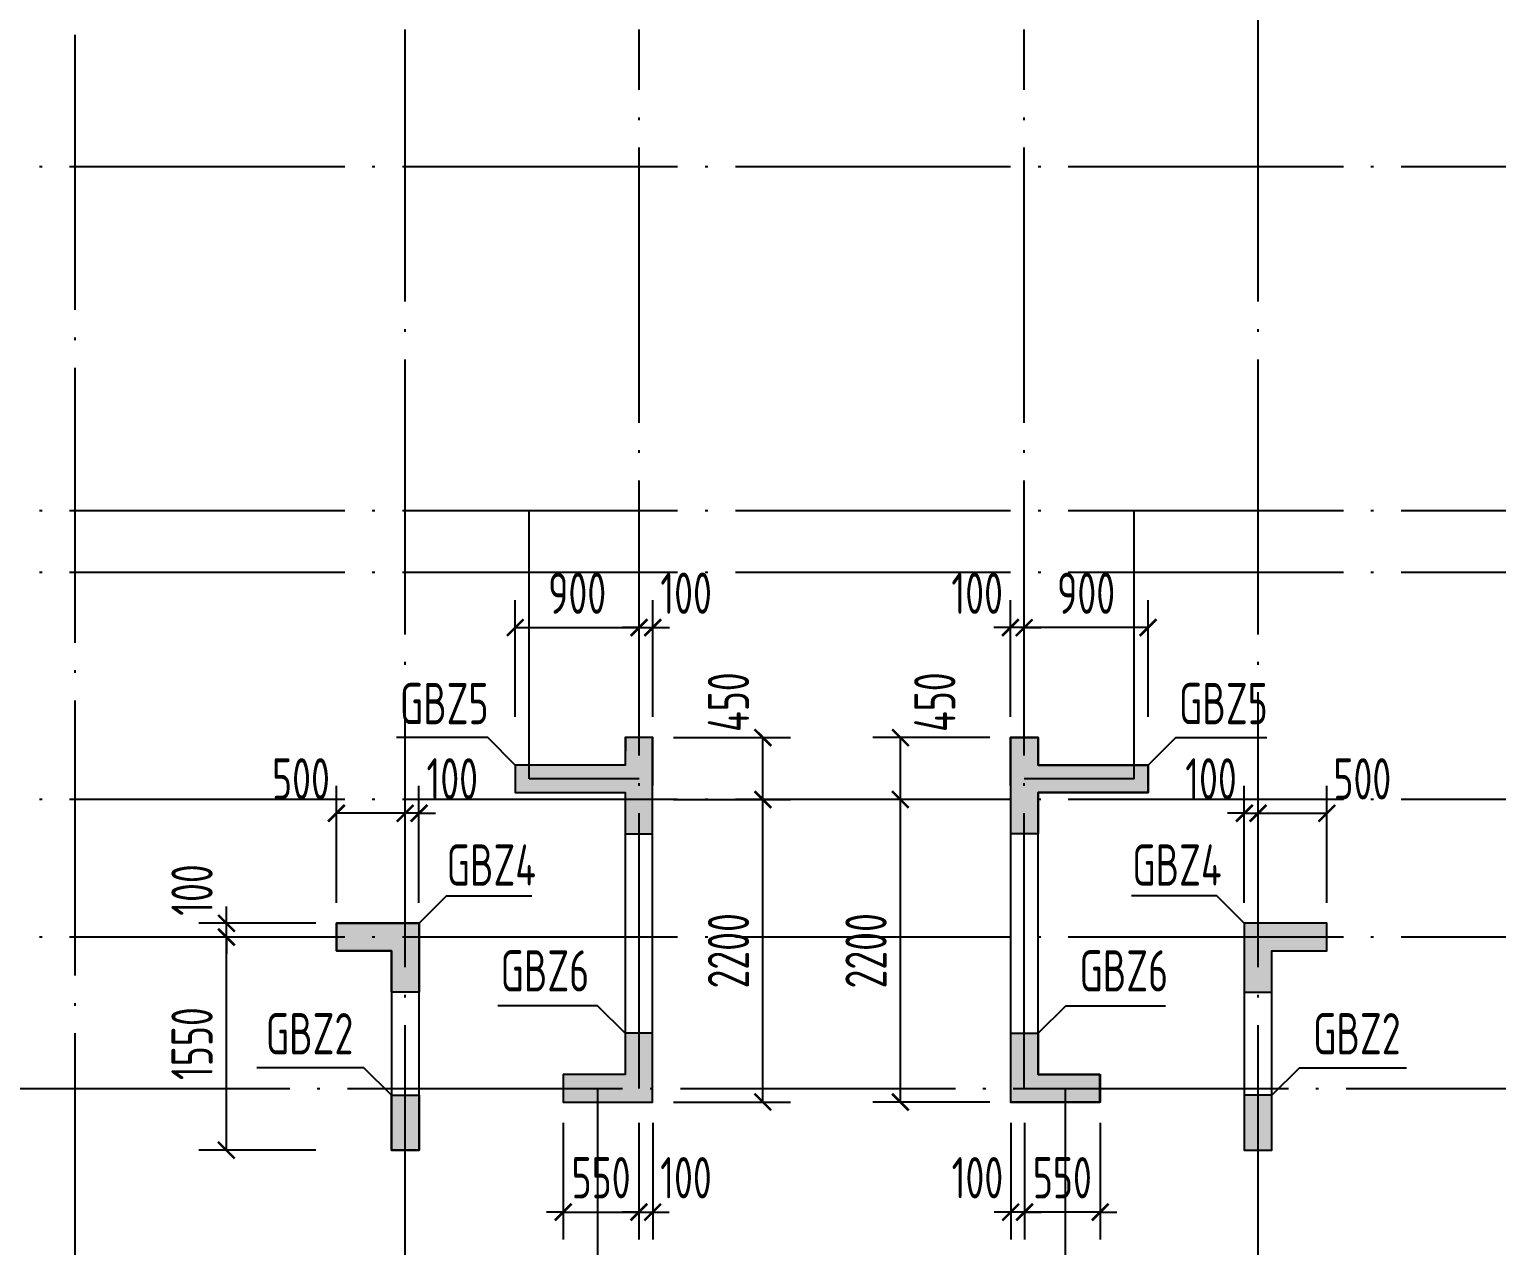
# Model space of a CAD drawing. Extents: x 826826 to 1642106, y -156213 to 399140.
# Drawn here: x 1178363 to 1189031, y 197010 to 205854 of the extents above; entities that cross this region are included whole.
import ezdxf
from ezdxf.enums import TextEntityAlignment as Align

# ---------------------------------------------------------------- set-up
doc = ezdxf.new("R2010")
doc.units = 0
doc.header["$LTSCALE"] = 1000
doc.linetypes.add('DOTE', pattern=[2.42, 2, -0.2, 0.02, -0.2])
doc.layers.get('0').update_dxf_attribs({"linetype": 'CONTINUOUS'})
doc.layers.get('DEFPOINTS').update_dxf_attribs({"linetype": 'CONTINUOUS'})
for name, color, linetype in [('A-AXIS', 1, 'CONTINUOUS'), ('A-DOTE', 10, 'DOTE'), ('S-Q墙实线', 6, 'CONTINUOUS'), ('S-Q墙标注', 3, 'CONTINUOUS'), ('S-X详图填充', 252, 'CONTINUOUS'), ('S-X详图实线', 4, 'CONTINUOUS'), ('S-Y一般标注', 3, 'CONTINUOUS'), ('S-Z柱编号', 6, 'CONTINUOUS')]:
    doc.layers.add(name, color=color, linetype=linetype)
doc.styles.add('TSSD_REIN', font='tssdeng.shx', dxfattribs={"width": 0.7, "height": 300, "bigfont": 'tssdchn.shx'})
doc.styles.add('结构文字', font='zstxt.shx', dxfattribs={"width": 0.7, "bigfont": 'zshz.shx'})
doc.dimstyles.new('STRUCK', dxfattribs={"dimtxt": 400, "dimasz": 121, "dimexe": 200, "dimexo": 150, "dimgap": 115, "dimtad": 1, "dimdec": 0, "dimdsep": 46, "dimtxsty": '结构文字', "dimblk": 'ARCHTICK', "dimcen": 400, "dimclrd": 3, "dimclre": 3, "dimclrt": 7, "dimadec": 0, "dimazin": 0, "dimtfac": 1, "dimtdec": 0, "dimtix": 1, "dimtmove": 2, "dimatfit": 3, "dimldrblk": '_DIMX', "dimfxl": 0, "dimtolj": 1, "dimtzin": 0, "dimarcsym": 0})

# ---------------------------------------------------------------- blocks, each defined once
blk = doc.blocks.new('20210801.08533475')
at = {"layer": 'A-AXIS'}
blk.add_line((19600, 19800), (19600, 22300), dxfattribs=at)
at = {"layer": 'A-DOTE'}
for p, q in [((11000, 10500), (11000, 19800)), ((13400, 3300), (13400, 19800)), ((15100, 12100), (15100, 19800)), ((17900, 12100), (17900, 19800)), ((19600, 3300), (19600, 19800)), ((54100, 18800), (3300, 18800)), ((54100, 16300), (3300, 16300)), ((14300, 14350), (14300, 16300)), ((18700, 14350), (18700, 16300)), ((54100, 15850), (3300, 15850)), ((15100, 14350), (14300, 14350)), ((18700, 14350), (17900, 14350)), ((54100, 14200), (3300, 14200)), ((54100, 13200), (3300, 13200)), ((3300, 12100), (54100, 12100)), ((14800, 10200), (14800, 12100)), ((18200, 10200), (18200, 12100))]:
    blk.add_line(p, q, dxfattribs=at)
blk = doc.blocks.new('_ArchTick')
at = {"color": 0, "linetype": 'ByBlock', "const_width": 0.15}
blk.add_lwpolyline([(-0.5, -0.5), (0.5, 0.5)], dxfattribs=at)
blk = doc.blocks.new('*D2498')
at = {"layer": 'DEFPOINTS', "color": 0}
for p in [(1179796, 199254), (1180596, 199254), (1180596, 197704)]:
    blk.add_point(p, dxfattribs=at)
at = {"layer": 'S-Q墙标注', "color": 3, "lineweight": -2}
for p, q in [((1180446, 199254), (1179596, 199254)), ((1179796, 197704), (1179796, 199254)), ((1180446, 197704), (1179596, 197704))]:
    blk.add_line(p, q, dxfattribs=at)
at = {"layer": 'S-Q墙标注', "color": 3, "lineweight": -2, "xscale": 121, "yscale": 121, "zscale": 121}
for p, rotation in [((1179796, 199254), 90), ((1179796, 197704), 270)]:
    blk.add_blockref('_ArchTick', p, dxfattribs=dict(at, rotation=rotation))
at = {"layer": 'S-Q墙标注', "color": 7, "insert": (1179546, 198479), "char_height": 300, "attachment_point": 5, "rotation": 90, "style": 'TSSD_REIN'}
blk.add_mtext('\\A1;1550', dxfattribs=at)
blk = doc.blocks.new('_DIMX')
blk.add_line((-150, 0), (150, 0))
at = {"const_width": 50}
blk.add_lwpolyline([(-70, -70), (70, 70)], dxfattribs=at)
blk = doc.blocks.new('*D2499')
at = {"layer": 'DEFPOINTS', "color": 0}
for p in [(1179796, 199354), (1180596, 199354), (1180596, 199254)]:
    blk.add_point(p, dxfattribs=at)
at = {"layer": 'S-Q墙标注', "color": 3, "lineweight": -2}
for p, q in [((1179796, 199354), (1179796, 199475)), ((1180446, 199354), (1179596, 199354)), ((1179796, 199254), (1179796, 199354)), ((1180446, 199254), (1179596, 199254)), ((1179796, 199254), (1179796, 199133))]:
    blk.add_line(p, q, dxfattribs=at)
at = {"layer": 'S-Q墙标注', "color": 3, "lineweight": -2, "xscale": 121, "yscale": 121, "zscale": 121}
for p, rotation in [((1179796, 199354), 270), ((1179796, 199254), 90)]:
    blk.add_blockref('_ArchTick', p, dxfattribs=dict(at, rotation=rotation))
at = {"layer": 'S-Q墙标注', "color": 7, "insert": (1179546, 199596), "char_height": 300, "attachment_point": 5, "rotation": 90, "style": 'TSSD_REIN'}
blk.add_mtext('\\A1;100', dxfattribs=at)
blk = doc.blocks.new('*D2500')
at = {"layer": 'DEFPOINTS', "color": 0}
for p in [(1181096, 200154), (1181096, 199354), (1181196, 199354)]:
    blk.add_point(p, dxfattribs=at)
at = {"layer": 'S-Q墙标注', "color": 3, "lineweight": -2}
for p, q in [((1181096, 199504), (1181096, 200354)), ((1181196, 199504), (1181196, 200354)), ((1181096, 200154), (1180975, 200154)), ((1181196, 200154), (1181096, 200154)), ((1181196, 200154), (1181317, 200154))]:
    blk.add_line(p, q, dxfattribs=at)
at = {"layer": 'S-Q墙标注', "color": 3, "lineweight": -2, "xscale": 121, "yscale": 121, "zscale": 121}
blk.add_blockref('_ArchTick', (1181096, 200154), dxfattribs=at)
at = {"layer": 'S-Q墙标注', "color": 3, "lineweight": -2, "xscale": 121, "yscale": 121, "zscale": 121, "rotation": 180}
blk.add_blockref('_ArchTick', (1181196, 200154), dxfattribs=at)
at = {"layer": 'S-Q墙标注', "color": 7, "insert": (1181438, 200404), "char_height": 300, "attachment_point": 5, "style": 'TSSD_REIN'}
blk.add_mtext('\\A1;100', dxfattribs=at)
blk = doc.blocks.new('*D2501')
at = {"layer": 'DEFPOINTS', "color": 0}
for p in [(1180596, 200154), (1180596, 199354), (1181096, 199354)]:
    blk.add_point(p, dxfattribs=at)
at = {"layer": 'S-Q墙标注', "color": 3, "lineweight": -2}
for p, q in [((1180596, 199504), (1180596, 200354)), ((1181096, 199504), (1181096, 200354)), ((1181096, 200154), (1180596, 200154))]:
    blk.add_line(p, q, dxfattribs=at)
at = {"layer": 'S-Q墙标注', "color": 3, "lineweight": -2, "xscale": 121, "yscale": 121, "zscale": 121, "rotation": 180}
blk.add_blockref('_ArchTick', (1180596, 200154), dxfattribs=at)
at = {"layer": 'S-Q墙标注', "color": 3, "lineweight": -2, "xscale": 121, "yscale": 121, "zscale": 121}
blk.add_blockref('_ArchTick', (1181096, 200154), dxfattribs=at)
at = {"layer": 'S-Q墙标注', "color": 7, "insert": (1180338, 200404), "char_height": 300, "attachment_point": 5, "style": 'TSSD_REIN'}
blk.add_mtext('\\A1;500', dxfattribs=at)
blk = doc.blocks.new('*D2502')
at = {"layer": 'DEFPOINTS', "color": 0}
for p in [(1182896, 200704), (1183696, 200704), (1182896, 200254)]:
    blk.add_point(p, dxfattribs=at)
at = {"layer": 'S-Q墙标注', "color": 3, "lineweight": -2}
for p, q in [((1183046, 200704), (1183896, 200704)), ((1183696, 200254), (1183696, 200704)), ((1183046, 200254), (1183896, 200254))]:
    blk.add_line(p, q, dxfattribs=at)
at = {"layer": 'S-Q墙标注', "color": 3, "lineweight": -2, "xscale": 121, "yscale": 121, "zscale": 121}
for p, rotation in [((1183696, 200704), 90), ((1183696, 200254), 270)]:
    blk.add_blockref('_ArchTick', p, dxfattribs=dict(at, rotation=rotation))
at = {"layer": 'S-Q墙标注', "color": 7, "insert": (1183446, 200962), "char_height": 300, "attachment_point": 5, "rotation": 90, "style": 'TSSD_REIN'}
blk.add_mtext('\\A1;450', dxfattribs=at)
blk = doc.blocks.new('*D2503')
at = {"layer": 'DEFPOINTS', "color": 0}
for p in [(1182796, 201504), (1181896, 200704), (1182796, 200704)]:
    blk.add_point(p, dxfattribs=at)
at = {"layer": 'S-Q墙标注', "color": 3, "lineweight": -2}
for p, q in [((1181896, 200854), (1181896, 201704)), ((1182796, 200854), (1182796, 201704)), ((1181896, 201504), (1182796, 201504))]:
    blk.add_line(p, q, dxfattribs=at)
at = {"layer": 'S-Q墙标注', "color": 3, "lineweight": -2, "xscale": 121, "yscale": 121, "zscale": 121, "rotation": 180}
blk.add_blockref('_ArchTick', (1181896, 201504), dxfattribs=at)
at = {"layer": 'S-Q墙标注', "color": 3, "lineweight": -2, "xscale": 121, "yscale": 121, "zscale": 121}
blk.add_blockref('_ArchTick', (1182796, 201504), dxfattribs=at)
at = {"layer": 'S-Q墙标注', "color": 7, "insert": (1182346, 201754), "char_height": 300, "attachment_point": 5, "style": 'TSSD_REIN'}
blk.add_mtext('\\A1;900', dxfattribs=at)
blk = doc.blocks.new('*D2504')
at = {"layer": 'DEFPOINTS', "color": 0}
for p in [(1182896, 201504), (1182796, 200704), (1182896, 200704)]:
    blk.add_point(p, dxfattribs=at)
at = {"layer": 'S-Q墙标注', "color": 3, "lineweight": -2}
for p, q in [((1182796, 200854), (1182796, 201704)), ((1182896, 200854), (1182896, 201704)), ((1182796, 201504), (1182675, 201504)), ((1182796, 201504), (1182896, 201504)), ((1182896, 201504), (1183017, 201504))]:
    blk.add_line(p, q, dxfattribs=at)
at = {"layer": 'S-Q墙标注', "color": 3, "lineweight": -2, "xscale": 121, "yscale": 121, "zscale": 121}
blk.add_blockref('_ArchTick', (1182796, 201504), dxfattribs=at)
at = {"layer": 'S-Q墙标注', "color": 3, "lineweight": -2, "xscale": 121, "yscale": 121, "zscale": 121, "rotation": 180}
blk.add_blockref('_ArchTick', (1182896, 201504), dxfattribs=at)
at = {"layer": 'S-Q墙标注', "color": 7, "insert": (1183138, 201754), "char_height": 300, "attachment_point": 5, "style": 'TSSD_REIN'}
blk.add_mtext('\\A1;100', dxfattribs=at)
blk = doc.blocks.new('*D2505')
at = {"layer": 'DEFPOINTS', "color": 0}
for p in [(1182795, 198054), (1182895, 198054), (1182895, 197254)]:
    blk.add_point(p, dxfattribs=at)
at = {"layer": 'S-Q墙标注', "color": 3, "lineweight": -2}
for p, q in [((1182795, 197904), (1182795, 197054)), ((1182895, 197904), (1182895, 197054)), ((1182795, 197254), (1182674, 197254)), ((1182795, 197254), (1182895, 197254)), ((1182895, 197254), (1183016, 197254))]:
    blk.add_line(p, q, dxfattribs=at)
at = {"layer": 'S-Q墙标注', "color": 3, "lineweight": -2, "xscale": 121, "yscale": 121, "zscale": 121}
blk.add_blockref('_ArchTick', (1182795, 197254), dxfattribs=at)
at = {"layer": 'S-Q墙标注', "color": 3, "lineweight": -2, "xscale": 121, "yscale": 121, "zscale": 121, "rotation": 180}
blk.add_blockref('_ArchTick', (1182895, 197254), dxfattribs=at)
at = {"layer": 'S-Q墙标注', "color": 7, "insert": (1183137, 197504), "char_height": 300, "attachment_point": 5, "style": 'TSSD_REIN'}
blk.add_mtext('\\A1;100', dxfattribs=at)
blk = doc.blocks.new('*D2506')
at = {"layer": 'DEFPOINTS', "color": 0}
for p in [(1182245, 198054), (1182795, 198054), (1182795, 197254)]:
    blk.add_point(p, dxfattribs=at)
at = {"layer": 'S-Q墙标注', "color": 3, "lineweight": -2}
for p, q in [((1182245, 197904), (1182245, 197054)), ((1182795, 197904), (1182795, 197054)), ((1182245, 197254), (1182124, 197254)), ((1182245, 197254), (1182795, 197254)), ((1182795, 197254), (1182916, 197254))]:
    blk.add_line(p, q, dxfattribs=at)
at = {"layer": 'S-Q墙标注', "color": 3, "lineweight": -2, "xscale": 121, "yscale": 121, "zscale": 121}
blk.add_blockref('_ArchTick', (1182245, 197254), dxfattribs=at)
at = {"layer": 'S-Q墙标注', "color": 3, "lineweight": -2, "xscale": 121, "yscale": 121, "zscale": 121, "rotation": 180}
blk.add_blockref('_ArchTick', (1182795, 197254), dxfattribs=at)
at = {"layer": 'S-Q墙标注', "color": 7, "insert": (1182520, 197504), "char_height": 300, "attachment_point": 5, "style": 'TSSD_REIN'}
blk.add_mtext('\\A1;550', dxfattribs=at)
blk = doc.blocks.new('*D2507')
at = {"layer": 'DEFPOINTS', "color": 0}
for p in [(1182896, 200254), (1183696, 200254), (1182896, 198054)]:
    blk.add_point(p, dxfattribs=at)
at = {"layer": 'S-Q墙标注', "color": 3, "lineweight": -2}
for p, q in [((1183046, 200254), (1183896, 200254)), ((1183696, 198054), (1183696, 200254)), ((1183046, 198054), (1183896, 198054))]:
    blk.add_line(p, q, dxfattribs=at)
at = {"layer": 'S-Q墙标注', "color": 3, "lineweight": -2, "xscale": 121, "yscale": 121, "zscale": 121}
for p, rotation in [((1183696, 200254), 90), ((1183696, 198054), 270)]:
    blk.add_blockref('_ArchTick', p, dxfattribs=dict(at, rotation=rotation))
at = {"layer": 'S-Q墙标注', "color": 7, "insert": (1183446, 199154), "char_height": 300, "attachment_point": 5, "rotation": 90, "style": 'TSSD_REIN'}
blk.add_mtext('\\A1;2200', dxfattribs=at)
blk = doc.blocks.new('*D2508')
at = {"layer": 'DEFPOINTS', "color": 0}
for p in [(1187296, 200154), (1187196, 199354), (1187296, 199354)]:
    blk.add_point(p, dxfattribs=at)
at = {"layer": 'S-Q墙标注', "color": 3, "lineweight": -2}
for p, q in [((1187196, 199504), (1187196, 200354)), ((1187296, 199504), (1187296, 200354)), ((1187196, 200154), (1187075, 200154)), ((1187196, 200154), (1187296, 200154)), ((1187296, 200154), (1187417, 200154))]:
    blk.add_line(p, q, dxfattribs=at)
at = {"layer": 'S-Q墙标注', "color": 3, "lineweight": -2, "xscale": 121, "yscale": 121, "zscale": 121}
blk.add_blockref('_ArchTick', (1187196, 200154), dxfattribs=at)
at = {"layer": 'S-Q墙标注', "color": 3, "lineweight": -2, "xscale": 121, "yscale": 121, "zscale": 121, "rotation": 180}
blk.add_blockref('_ArchTick', (1187296, 200154), dxfattribs=at)
at = {"layer": 'S-Q墙标注', "color": 7, "insert": (1186954, 200404), "char_height": 300, "attachment_point": 5, "style": 'TSSD_REIN'}
blk.add_mtext('\\A1;100', dxfattribs=at)
blk = doc.blocks.new('*D2509')
at = {"layer": 'DEFPOINTS', "color": 0}
for p in [(1187796, 200154), (1187296, 199354), (1187796, 199354)]:
    blk.add_point(p, dxfattribs=at)
at = {"layer": 'S-Q墙标注', "color": 3, "lineweight": -2}
for p, q in [((1187296, 199504), (1187296, 200354)), ((1187796, 199504), (1187796, 200354)), ((1187296, 200154), (1187796, 200154))]:
    blk.add_line(p, q, dxfattribs=at)
at = {"layer": 'S-Q墙标注', "color": 3, "lineweight": -2, "xscale": 121, "yscale": 121, "zscale": 121, "rotation": 180}
blk.add_blockref('_ArchTick', (1187296, 200154), dxfattribs=at)
at = {"layer": 'S-Q墙标注', "color": 3, "lineweight": -2, "xscale": 121, "yscale": 121, "zscale": 121}
blk.add_blockref('_ArchTick', (1187796, 200154), dxfattribs=at)
at = {"layer": 'S-Q墙标注', "color": 7, "insert": (1188054, 200404), "char_height": 300, "attachment_point": 5, "style": 'TSSD_REIN'}
blk.add_mtext('\\A1;500', dxfattribs=at)
blk = doc.blocks.new('*D2510')
at = {"layer": 'DEFPOINTS', "color": 0}
for p in [(1184696, 200704), (1185496, 200704), (1185496, 200254)]:
    blk.add_point(p, dxfattribs=at)
at = {"layer": 'S-Q墙标注', "color": 3, "lineweight": -2}
for p, q in [((1185346, 200704), (1184496, 200704)), ((1184696, 200254), (1184696, 200704)), ((1185346, 200254), (1184496, 200254))]:
    blk.add_line(p, q, dxfattribs=at)
at = {"layer": 'S-Q墙标注', "color": 3, "lineweight": -2, "xscale": 121, "yscale": 121, "zscale": 121}
for p, rotation in [((1184696, 200704), 90), ((1184696, 200254), 270)]:
    blk.add_blockref('_ArchTick', p, dxfattribs=dict(at, rotation=rotation))
at = {"layer": 'S-Q墙标注', "color": 7, "insert": (1184946, 200962), "char_height": 300, "attachment_point": 5, "rotation": 90, "style": 'TSSD_REIN'}
blk.add_mtext('\\A1;450', dxfattribs=at)
blk = doc.blocks.new('*D2511')
at = {"layer": 'DEFPOINTS', "color": 0}
for p in [(1185596, 201504), (1185596, 200704), (1186496, 200704)]:
    blk.add_point(p, dxfattribs=at)
at = {"layer": 'S-Q墙标注', "color": 3, "lineweight": -2}
for p, q in [((1185596, 200854), (1185596, 201704)), ((1186496, 200854), (1186496, 201704)), ((1186496, 201504), (1185596, 201504))]:
    blk.add_line(p, q, dxfattribs=at)
at = {"layer": 'S-Q墙标注', "color": 3, "lineweight": -2, "xscale": 121, "yscale": 121, "zscale": 121, "rotation": 180}
blk.add_blockref('_ArchTick', (1185596, 201504), dxfattribs=at)
at = {"layer": 'S-Q墙标注', "color": 3, "lineweight": -2, "xscale": 121, "yscale": 121, "zscale": 121}
blk.add_blockref('_ArchTick', (1186496, 201504), dxfattribs=at)
at = {"layer": 'S-Q墙标注', "color": 7, "insert": (1186046, 201754), "char_height": 300, "attachment_point": 5, "style": 'TSSD_REIN'}
blk.add_mtext('\\A1;900', dxfattribs=at)
blk = doc.blocks.new('*D2512')
at = {"layer": 'DEFPOINTS', "color": 0}
for p in [(1185496, 201504), (1185496, 200704), (1185596, 200704)]:
    blk.add_point(p, dxfattribs=at)
at = {"layer": 'S-Q墙标注', "color": 3, "lineweight": -2}
for p, q in [((1185496, 200854), (1185496, 201704)), ((1185596, 200854), (1185596, 201704)), ((1185496, 201504), (1185375, 201504)), ((1185596, 201504), (1185496, 201504)), ((1185596, 201504), (1185717, 201504))]:
    blk.add_line(p, q, dxfattribs=at)
at = {"layer": 'S-Q墙标注', "color": 3, "lineweight": -2, "xscale": 121, "yscale": 121, "zscale": 121}
blk.add_blockref('_ArchTick', (1185496, 201504), dxfattribs=at)
at = {"layer": 'S-Q墙标注', "color": 3, "lineweight": -2, "xscale": 121, "yscale": 121, "zscale": 121, "rotation": 180}
blk.add_blockref('_ArchTick', (1185596, 201504), dxfattribs=at)
at = {"layer": 'S-Q墙标注', "color": 7, "insert": (1185254, 201754), "char_height": 300, "attachment_point": 5, "style": 'TSSD_REIN'}
blk.add_mtext('\\A1;100', dxfattribs=at)
blk = doc.blocks.new('*D2513')
at = {"layer": 'DEFPOINTS', "color": 0}
for p in [(1185498, 198054), (1185598, 198054), (1185498, 197254)]:
    blk.add_point(p, dxfattribs=at)
at = {"layer": 'S-Q墙标注', "color": 3, "lineweight": -2}
for p, q in [((1185498, 197904), (1185498, 197054)), ((1185598, 197904), (1185598, 197054)), ((1185498, 197254), (1185377, 197254)), ((1185598, 197254), (1185498, 197254)), ((1185598, 197254), (1185719, 197254))]:
    blk.add_line(p, q, dxfattribs=at)
at = {"layer": 'S-Q墙标注', "color": 3, "lineweight": -2, "xscale": 121, "yscale": 121, "zscale": 121}
blk.add_blockref('_ArchTick', (1185498, 197254), dxfattribs=at)
at = {"layer": 'S-Q墙标注', "color": 3, "lineweight": -2, "xscale": 121, "yscale": 121, "zscale": 121, "rotation": 180}
blk.add_blockref('_ArchTick', (1185598, 197254), dxfattribs=at)
at = {"layer": 'S-Q墙标注', "color": 7, "insert": (1185256, 197504), "char_height": 300, "attachment_point": 5, "style": 'TSSD_REIN'}
blk.add_mtext('\\A1;100', dxfattribs=at)
blk = doc.blocks.new('*D2514')
at = {"layer": 'DEFPOINTS', "color": 0}
for p in [(1185598, 198054), (1186148, 198054), (1185598, 197254)]:
    blk.add_point(p, dxfattribs=at)
at = {"layer": 'S-Q墙标注', "color": 3, "lineweight": -2}
for p, q in [((1185598, 197904), (1185598, 197054)), ((1186148, 197904), (1186148, 197054)), ((1185598, 197254), (1185477, 197254)), ((1186148, 197254), (1185598, 197254)), ((1186148, 197254), (1186269, 197254))]:
    blk.add_line(p, q, dxfattribs=at)
at = {"layer": 'S-Q墙标注', "color": 3, "lineweight": -2, "xscale": 121, "yscale": 121, "zscale": 121}
blk.add_blockref('_ArchTick', (1185598, 197254), dxfattribs=at)
at = {"layer": 'S-Q墙标注', "color": 3, "lineweight": -2, "xscale": 121, "yscale": 121, "zscale": 121, "rotation": 180}
blk.add_blockref('_ArchTick', (1186148, 197254), dxfattribs=at)
at = {"layer": 'S-Q墙标注', "color": 7, "insert": (1185873, 197504), "char_height": 300, "attachment_point": 5, "style": 'TSSD_REIN'}
blk.add_mtext('\\A1;550', dxfattribs=at)
blk = doc.blocks.new('*D2515')
at = {"layer": 'DEFPOINTS', "color": 0}
for p in [(1184696, 200254), (1185496, 200254), (1185496, 198054)]:
    blk.add_point(p, dxfattribs=at)
at = {"layer": 'S-Q墙标注', "color": 3, "lineweight": -2}
for p, q in [((1185346, 200254), (1184496, 200254)), ((1184696, 198054), (1184696, 200254)), ((1185346, 198054), (1184496, 198054))]:
    blk.add_line(p, q, dxfattribs=at)
at = {"layer": 'S-Q墙标注', "color": 3, "lineweight": -2, "xscale": 121, "yscale": 121, "zscale": 121}
for p, rotation in [((1184696, 200254), 90), ((1184696, 198054), 270)]:
    blk.add_blockref('_ArchTick', p, dxfattribs=dict(at, rotation=rotation))
at = {"layer": 'S-Q墙标注', "color": 7, "insert": (1184446, 199154), "char_height": 300, "attachment_point": 5, "rotation": 90, "style": 'TSSD_REIN'}
blk.add_mtext('\\A1;2200', dxfattribs=at)

msp = doc.modelspace()

# ---------------------------------------------------------------- hatches: boundary and pattern name
at = {"layer": 'S-X详图填充'}
h = msp.add_hatch(color=256, dxfattribs=at)
h.dxf.hatch_style = 1
h.paths.add_polyline_path([(1182694.76, 200003.99), (1182894.76, 200003.99), (1182896.22, 200703.99), (1182696.22, 200703.99), (1182694.76, 200503.99), (1181896.22, 200503.99), (1181896.22, 200303.99), (1182694.76, 200303.99)])
h = msp.add_hatch(color=256, dxfattribs=at)
h.dxf.hatch_style = 1
h.paths.add_polyline_path([(1185697.68, 200003.99), (1185497.68, 200003.99), (1185496.22, 200703.99), (1185696.22, 200703.99), (1185697.68, 200503.99), (1186496.21, 200503.99), (1186496.21, 200303.99), (1185697.68, 200303.99)])
h = msp.add_hatch(color=256, dxfattribs=at)
h.dxf.hatch_style = 1
h.paths.add_polyline_path([(1181196.22, 198853.99), (1180996.22, 198853.99), (1180996.22, 199153.99), (1180596.22, 199153.99), (1180596.22, 199353.99), (1181196.22, 199353.99)])
h = msp.add_hatch(color=256, dxfattribs=at)
h.dxf.hatch_style = 1
h.paths.add_polyline_path([(1187196.22, 198853.99), (1187396.22, 198853.99), (1187396.22, 199153.99), (1187796.22, 199153.99), (1187796.22, 199353.99), (1187196.22, 199353.99)])
h = msp.add_hatch(color=256, dxfattribs=at)
h.dxf.hatch_style = 1
h.paths.add_polyline_path([(1182244.75, 198253.99), (1182244.75, 198053.99), (1182894.76, 198053.98), (1182894.76, 198553.98), (1182694.76, 198553.98), (1182694.76, 198253.98)])
h = msp.add_hatch(color=256, dxfattribs=at)
h.dxf.hatch_style = 1
h.paths.add_polyline_path([(1186147.68, 198253.99), (1186147.68, 198053.99), (1185497.68, 198053.98), (1185497.68, 198553.98), (1185697.68, 198553.98), (1185697.68, 198253.98)])
h = msp.add_hatch(color=256, dxfattribs=at)
h.dxf.hatch_style = 1
h.paths.add_polyline_path([(1180996.22, 198103.99), (1181196.22, 198103.99), (1181196.22, 197703.99), (1180996.22, 197703.99)])
h = msp.add_hatch(color=256, dxfattribs=at)
h.dxf.hatch_style = 1
h.paths.add_polyline_path([(1187396.22, 198103.99), (1187196.22, 198103.99), (1187196.22, 197703.99), (1187396.22, 197703.99)])

# ---------------------------------------------------------------- linework, layer by layer
at = {"layer": 'S-Q墙实线'}
for points in [[(1182694.76, 200503.99), (1181896.22, 200503.99), (1181896.22, 200303.99), (1182694.76, 200303.99), (1182694.76, 198253.98), (1182496.23, 198253.98), (1182244.75, 198253.98), (1182244.75, 198053.98), (1182496.23, 198053.98), (1182894.76, 198053.98), (1182894.76, 200403.99), (1182894.76, 200703.99), (1182694.76, 200703.99), (1182694.76, 200503.99)], [(1185696.22, 200503.99), (1185696.22, 200703.99), (1185496.22, 200703.99), (1185496.22, 200403.99), (1185496.22, 198053.98), (1185896.23, 198053.98), (1186146.23, 198053.98), (1186146.23, 198253.98), (1185896.23, 198253.98), (1185696.22, 198253.98), (1185696.22, 200303.99), (1186496.22, 200303.99), (1186496.22, 200503.99), (1185696.22, 200503.99)]]:
    msp.add_lwpolyline(points, dxfattribs=at)
for points in [[(1180596.22, 199153.99), (1180996.22, 199153.99), (1180996.22, 198153.98), (1180996.22, 197703.99), (1181196.22, 197703.99), (1181196.22, 198153.98), (1181196.22, 199353.99), (1180596.22, 199353.99)], [(1187196.22, 198153.98), (1187196.22, 197703.99), (1187396.22, 197703.99), (1187396.22, 198153.98), (1187396.22, 199153.99), (1187796.22, 199153.99), (1187796.22, 199353.99), (1187196.22, 199353.99)]]:
    msp.add_lwpolyline(points, close=True, dxfattribs=at)
at = {"layer": 'S-X详图实线'}
for points in [[(1182694.76, 200003.99), (1182894.76, 200003.99), (1182896.22, 200703.99), (1182696.22, 200703.99), (1182694.76, 200503.99), (1181896.22, 200503.99), (1181896.22, 200303.99), (1182694.76, 200303.99), (1182694.76, 200003.99)], [(1185697.68, 200003.99), (1185497.68, 200003.99), (1185496.22, 200703.99), (1185696.22, 200703.99), (1185697.68, 200503.99), (1186496.21, 200503.99), (1186496.21, 200303.99), (1185697.68, 200303.99), (1185697.68, 200003.99)], [(1181196.22, 198853.99), (1180996.22, 198853.99), (1180996.22, 199153.99), (1180596.22, 199153.99), (1180596.22, 199353.99), (1181196.22, 199353.99), (1181196.22, 198853.99)], [(1187196.22, 198853.99), (1187396.22, 198853.99), (1187396.22, 199153.99), (1187796.22, 199153.99), (1187796.22, 199353.99), (1187196.22, 199353.99), (1187196.22, 198853.99)], [(1182244.75, 198253.98), (1182244.75, 198053.98), (1182894.76, 198053.98), (1182894.76, 198553.98), (1182694.76, 198553.98), (1182694.76, 198253.98), (1182244.75, 198253.98)], [(1186147.68, 198253.98), (1186147.68, 198053.98), (1185497.68, 198053.98), (1185497.68, 198553.98), (1185697.68, 198553.98), (1185697.68, 198253.98), (1186147.68, 198253.98)], [(1180996.22, 198103.99), (1181196.22, 198103.99), (1181196.22, 197703.99), (1180996.22, 197703.99), (1180996.22, 198103.99)], [(1187396.22, 198103.99), (1187196.22, 198103.99), (1187196.22, 197703.99), (1187396.22, 197703.99), (1187396.22, 198103.99)]]:
    msp.add_lwpolyline(points, close=True, dxfattribs=at)
at = {"layer": 'S-Z柱编号', "color": 7}
for points in [[(1181895.36, 200503.99), (1181695.36, 200703.99), (1181033.76, 200703.99)], [(1186497.07, 200503.99), (1186697.07, 200703.99), (1187358.68, 200703.99)], [(1181196.22, 199353.99), (1181396.22, 199553.99), (1182016.3, 199553.99)], [(1187196.22, 199353.99), (1186996.22, 199553.99), (1186376.13, 199553.99)], [(1182694.76, 198553.98), (1182494.76, 198753.98), (1181770.15, 198753.98)], [(1185697.67, 198553.98), (1185897.67, 198753.98), (1186622.28, 198753.98)], [(1180996.22, 198103.99), (1180796.22, 198303.99), (1180016.3, 198303.99)], [(1187396.22, 198103.99), (1187596.22, 198303.99), (1188376.13, 198303.99)]]:
    msp.add_lwpolyline(points, dxfattribs=at)

# ---------------------------------------------------------------- block references
at = {"layer": 'S-Y一般标注'}
msp.add_blockref('20210801.08533475', (1167696.22, 186053.99), dxfattribs=at)

# ---------------------------------------------------------------- texts
at = {"layer": 'S-Z柱编号', "color": 7, "style": 'TSSD_REIN', "width": 0.7}
for s, p in [('GBZ5', (1181057.02, 200711.75)), ('GBZ5', (1186721.56, 200711.75)), ('GBZ4', (1181397.05, 199537.68)), ('GBZ4', (1186381.54, 199537.68)), ('GBZ6', (1181788.99, 198768.2)), ('GBZ6', (1185997.67, 198768.2)), ('GBZ2', (1180082.37, 198311.17)), ('GBZ2', (1187696.22, 198311.17))]:
    msp.add_text(s, height=300, dxfattribs=at).set_placement(p, align=Align.BOTTOM_LEFT)

# ---------------------------------------------------------------- dimensions: what is measured, and where the dimension line sits
at = {"layer": 'S-Q墙标注'}
for base, p1, p2, picture, middle in [((1182796.21, 201503.99), (1181896.09, 200703.99), (1182796.21, 200703.99), '*D2503', (1182346.15, 201753.99)), ((1182794.76, 197253.98), (1182244.75, 198053.98), (1182794.76, 198053.98), '*D2506', (1182519.75, 197503.98))]:
    dim = msp.add_linear_dim(base=base, p1=p1, p2=p2, dimstyle='STRUCK', override={"dimtxt": 300, "dimgap": 100, "dimtxsty": 'TSSD_REIN'}, dxfattribs=at)
    dim.commit()
    dim.dimension.update_dxf_attribs({"geometry": picture, "text_midpoint": middle})
for base, p1, p2, picture, middle in [((1182896.22, 201503.99), (1182796.21, 200703.99), (1182896.22, 200703.99), '*D2504', (1183138.14, 201753.99)), ((1187296.21, 200153.99), (1187196.22, 199353.99), (1187296.21, 199353.99), '*D2508', (1186954.29, 200403.99)), ((1187796.22, 200153.99), (1187296.21, 199353.99), (1187796.22, 199353.99), '*D2509', (1188054.29, 200403.99)), ((1182894.76, 197253.98), (1182794.76, 198053.98), (1182894.76, 198053.98), '*D2505', (1183136.68, 197503.98))]:
    dim = msp.add_linear_dim(base=base, p1=p1, p2=p2, dimstyle='STRUCK', override={"dimtxt": 300, "dimgap": 100, "dimtxsty": 'TSSD_REIN'}, dxfattribs=at)
    dim.commit()
    dim.dimension.update_dxf_attribs({"geometry": picture, "text_midpoint": middle, "dimtype": 160})
for base, p1, p2, angle, picture, middle in [((1185496.22, 201503.99), (1185596.23, 200703.99), (1185496.22, 200703.99), 180, '*D2512', (1185254.29, 201753.99)), ((1183696.22, 200703.99), (1182896.22, 200253.99), (1182896.22, 200703.99), 90, '*D2502', (1183446.22, 200962.07)), ((1184696.22, 200703.99), (1185496.22, 200253.99), (1185496.22, 200703.99), 90, '*D2510', (1184946.22, 200962.07)), ((1180596.22, 200153.99), (1181096.23, 199353.99), (1180596.22, 199353.99), 180, '*D2501', (1180338.14, 200403.99)), ((1181096.23, 200153.99), (1181196.22, 199353.99), (1181096.23, 199353.99), 180, '*D2500', (1181438.14, 200403.99)), ((1179796.22, 199353.99), (1180596.22, 199253.99), (1180596.22, 199353.99), 90, '*D2499', (1179546.22, 199595.91)), ((1185497.68, 197253.98), (1185597.68, 198053.98), (1185497.68, 198053.98), 180, '*D2513', (1185255.75, 197503.98))]:
    dim = msp.add_linear_dim(base=base, p1=p1, p2=p2, angle=angle, dimstyle='STRUCK', override={"dimtxt": 300, "dimgap": 100, "dimtxsty": 'TSSD_REIN'}, dxfattribs=at)
    dim.commit()
    dim.dimension.update_dxf_attribs({"geometry": picture, "text_midpoint": middle, "dimtype": 160})
for base, p1, p2, angle, picture, middle in [((1185596.23, 201503.99), (1186496.34, 200703.99), (1185596.23, 200703.99), 180, '*D2511', (1186046.28, 201753.99)), ((1183696.22, 200253.99), (1182896.22, 198053.98), (1182896.22, 200253.99), 90, '*D2507', (1183446.22, 199153.99)), ((1184696.22, 200253.99), (1185496.22, 198053.98), (1185496.22, 200253.99), 90, '*D2515', (1184446.22, 199153.99)), ((1179796.22, 199253.99), (1180596.22, 197703.99), (1180596.22, 199253.99), 90, '*D2498', (1179546.22, 198478.99)), ((1185597.68, 197253.98), (1186147.68, 198053.98), (1185597.68, 198053.98), 180, '*D2514', (1185872.68, 197503.98))]:
    dim = msp.add_linear_dim(base=base, p1=p1, p2=p2, angle=angle, dimstyle='STRUCK', override={"dimtxt": 300, "dimgap": 100, "dimtxsty": 'TSSD_REIN'}, dxfattribs=at)
    dim.commit()
    dim.dimension.update_dxf_attribs({"geometry": picture, "text_midpoint": middle})

doc.saveas('drawing.dxf')
